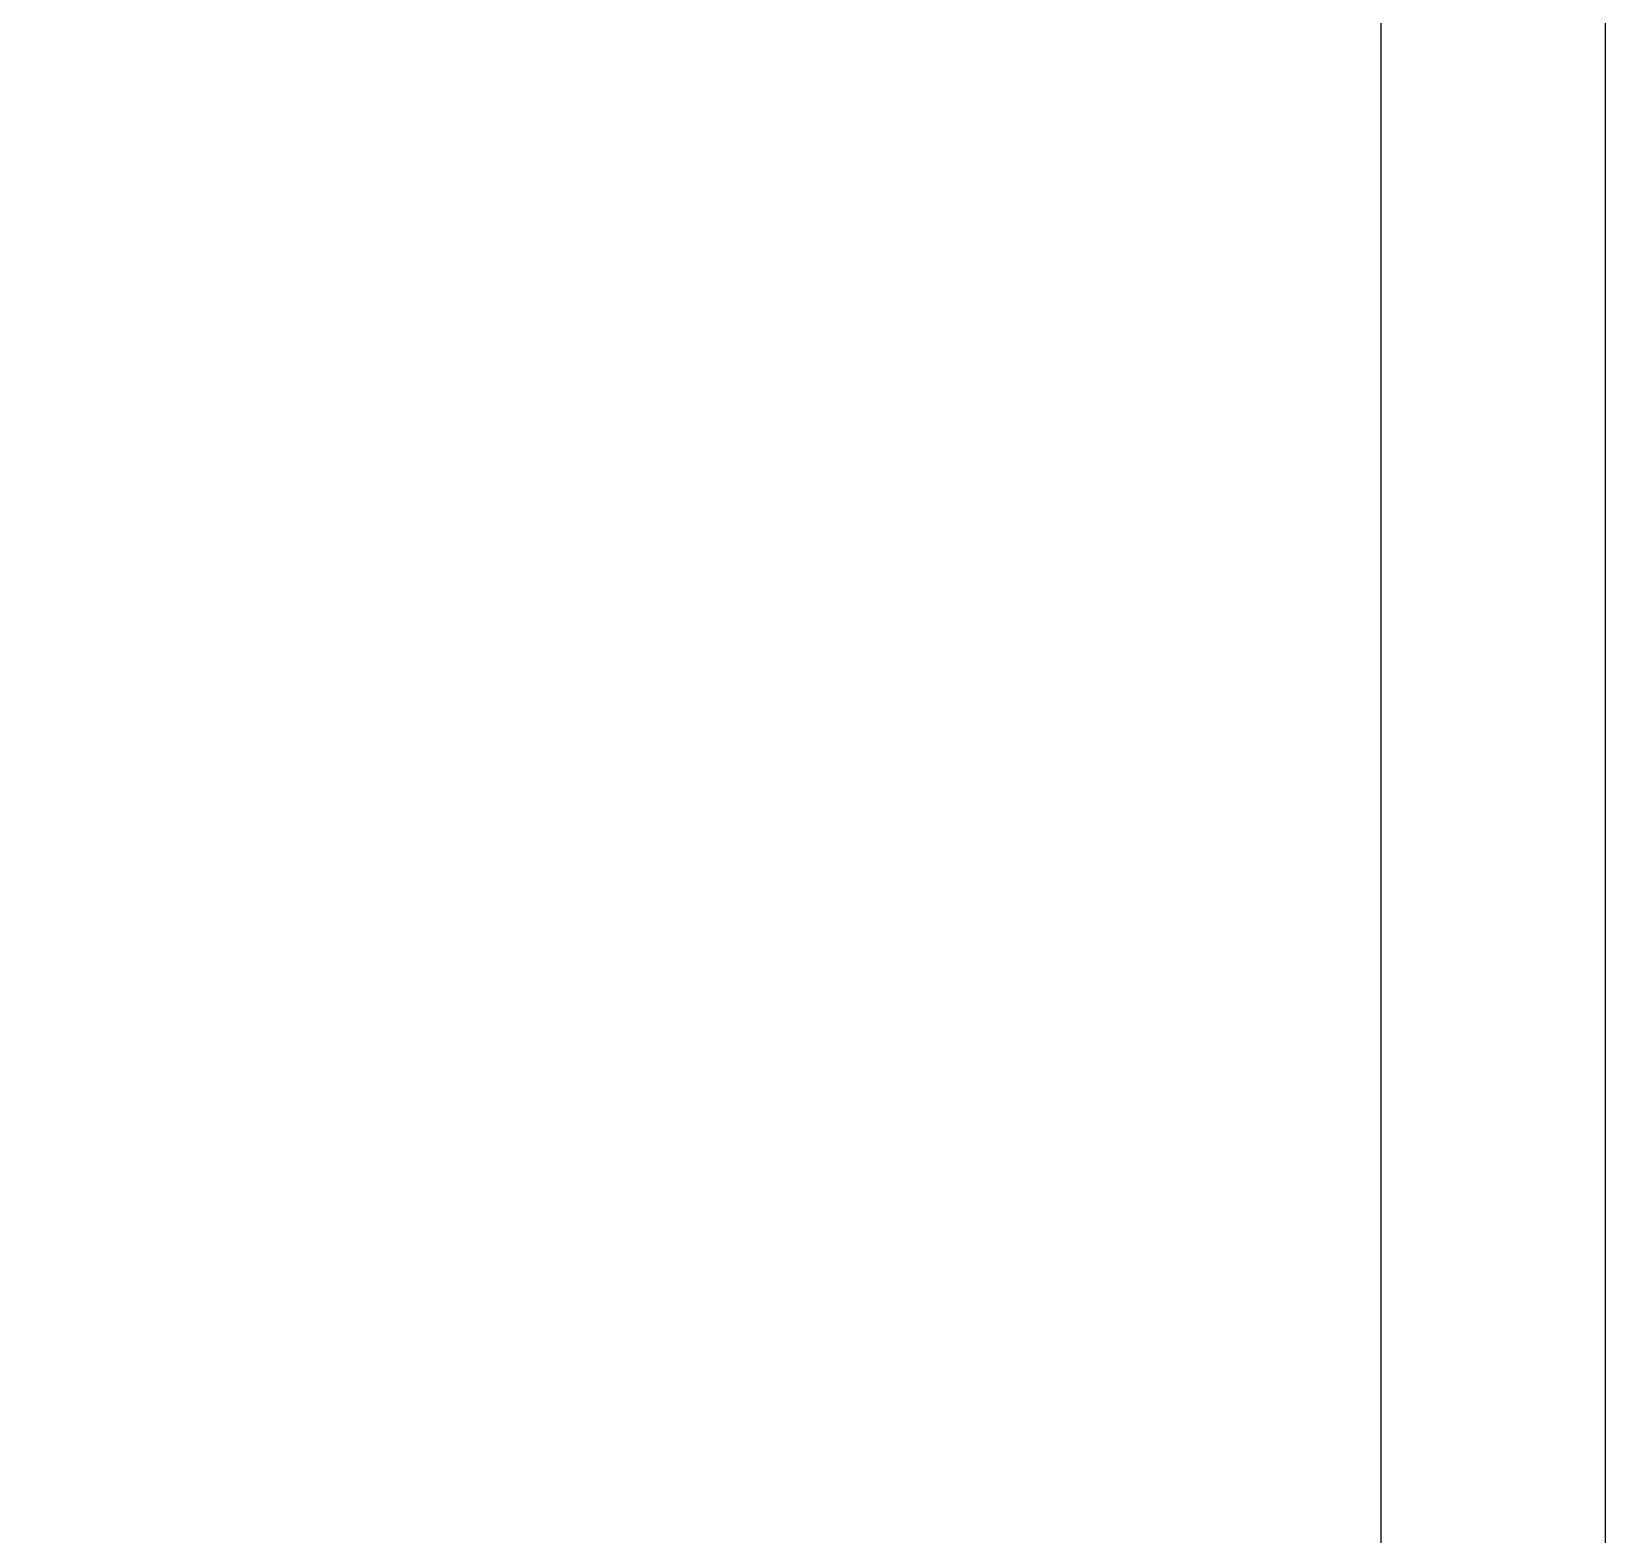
# Model space of a CAD drawing. Header units: millimetres. Extents: x 4739419 to 5837985, y 2291271 to 3446271.
# Drawn here: x 4941561 to 4942262, y 2453553 to 2454222 of the extents above; entities that cross this region are included whole.
import ezdxf

# ---------------------------------------------------------------- set-up
doc = ezdxf.new("R2010")
doc.units = ezdxf.units.MM
doc.layers.get('0').update_dxf_attribs({"color": 255})
doc.layers.add('XR-평면도$0$A-ELEV-LIN3', color=9, linetype='Continuous', lineweight=18)
doc.layers.add('XR-평면도$0$Parking_화물', color=9, linetype='Continuous')

# ---------------------------------------------------------------- blocks, each defined once
blk = doc.blocks.new('XR-평면도$0$주차구획_1')
at = {"layer": 'XR-평면도$0$A-ELEV-LIN3'}
blk.add_lwpolyline([(-5900, 1450), (5900, 1450), (5900, -1450), (-5900, -1450)], close=True, dxfattribs=at)
at = {"layer": 'XR-평면도$0$Parking_화물'}
blk.add_lwpolyline([(-6000, 1550), (6000, 1550), (6000, -1550), (-6000, -1550)], close=True, dxfattribs=at)
blk = doc.blocks.new('XR-평면도$0$화물주차구획_1F(210411)')
at = {"xscale": -1.000000000000001}
blk.add_blockref('XR-평면도$0$주차구획_1', (12150543.96, 800113.36), dxfattribs=at)

msp = doc.modelspace()

# ---------------------------------------------------------------- block references
at = {"color": 2, "rotation": 90}
for p in [(5740825.17, -9701802.73), (5740825.18, -9701802.73), (5740825.18, -9701802.73)]:
    msp.add_blockref('XR-평면도$0$화물주차구획_1F(210411)', p, dxfattribs=at)

doc.saveas('drawing.dxf')
